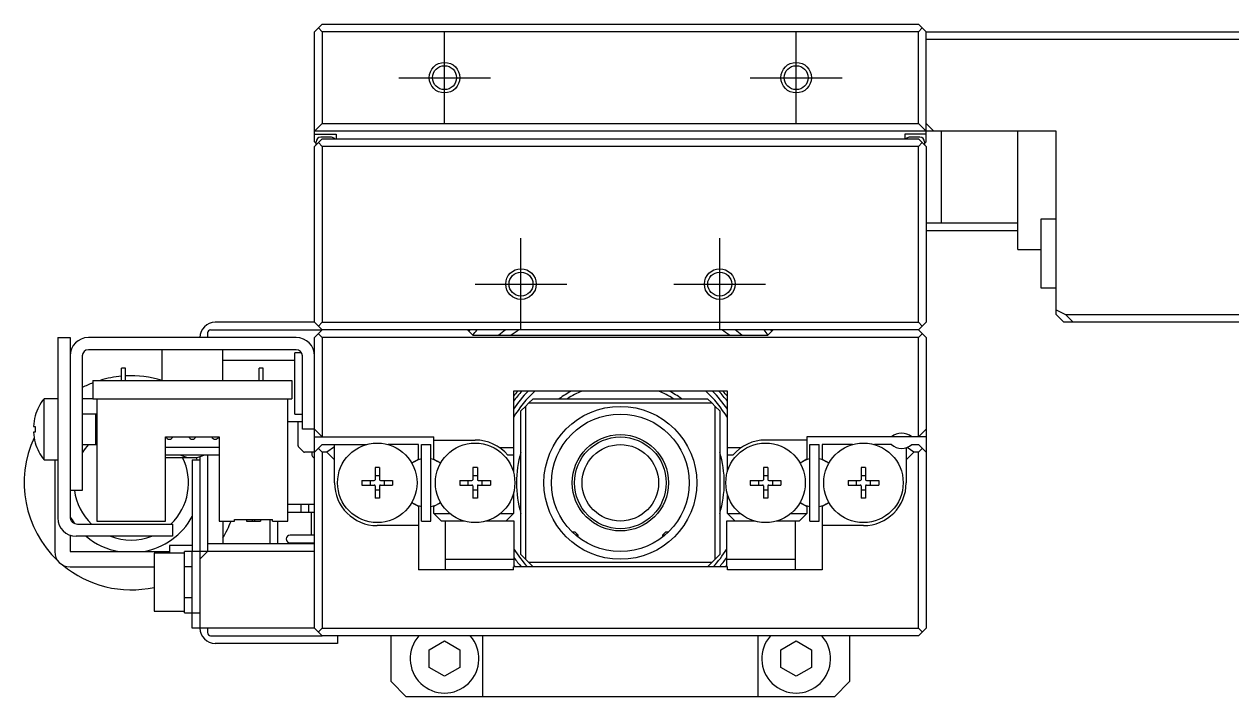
# Model space of a CAD drawing. Extents: x -1 to 673, y -8 to 381.
# Drawn here: x 84.5 to 163.5, y 333.1 to 377.1 of the extents above; entities that cross this region are included whole.
import ezdxf

# ---------------------------------------------------------------- set-up
doc = ezdxf.new("R2010")
doc.units = 0
doc.header["$LTSCALE"] = 0.5
doc.linetypes.add('CENTER', pattern=[50.8, 31.75, -6.35, 6.35, -6.35])
for name, color, linetype in [('MSM_CENTER', 1, 'CENTER'), ('MSM_CONTINUOUS', 7, 'CONTINUOUS'), ('MSM_NARROW', 5, 'CONTINUOUS')]:
    doc.layers.add(name, color=color, linetype=linetype)

msp = doc.modelspace()

# ---------------------------------------------------------------- linework, layer by layer
at = {"layer": 'MSM_CENTER'}
for p, q in [((111.972, 370.645), (111.972, 376.645)), ((134.972, 370.645), (134.972, 376.645)), ((108.972, 373.645), (114.972, 373.645)), ((131.972, 373.645), (137.972, 373.645)), ((116.972, 357.145), (116.972, 363.145)), ((129.972, 357.145), (129.972, 363.145)), ((113.972, 360.145), (119.972, 360.145)), ((126.972, 360.145), (132.972, 360.145))]:
    msp.add_line(p, q, dxfattribs=at)
at = {"layer": 'MSM_CONTINUOUS'}
for p, q in [((103.972, 377.145), (103.472, 376.645)), ((103.972, 376.645), (103.722, 376.895)), ((103.972, 377.145), (142.972, 377.145)), ((143.472, 376.645), (142.972, 377.145)), ((143.222, 376.895), (142.972, 376.645)), ((103.472, 369.445), (103.472, 376.645)), ((103.972, 376.645), (103.972, 370.645)), ((142.972, 376.645), (103.972, 376.645)), ((142.972, 370.645), (142.972, 376.645)), ((143.472, 376.645), (165.472, 376.645)), ((143.472, 369.445), (143.472, 376.645)), ((165.472, 376.145), (143.472, 376.145)), ((103.472, 370.145), (103.972, 370.645)), ((103.972, 370.645), (142.972, 370.645)), ((142.972, 370.645), (143.472, 370.145)), ((143.972, 370.145), (143.472, 370.645)), ((151.972, 370.145), (103.472, 370.145)), ((103.472, 369.945), (104.872, 369.945)), ((104.572, 369.745), (103.872, 369.745)), ((104.872, 369.945), (104.872, 369.645)), ((143.472, 369.945), (142.072, 369.945)), ((142.072, 369.945), (142.072, 369.645)), ((143.072, 369.745), (142.372, 369.745)), ((144.472, 364.145), (144.472, 370.145)), ((149.472, 362.395), (149.472, 370.145)), ((151.972, 358.145), (151.972, 370.145)), ((103.972, 369.645), (103.472, 369.145)), ((103.572, 369.345), (103.472, 369.445)), ((103.472, 357.645), (103.472, 369.145)), ((103.572, 369.245), (103.572, 369.445)), ((103.972, 369.145), (103.722, 369.395)), ((103.972, 369.645), (142.972, 369.645)), ((142.972, 369.145), (103.972, 369.145)), ((103.972, 369.145), (103.972, 357.645)), ((143.472, 369.145), (142.972, 369.645)), ((143.222, 369.395), (142.972, 369.145)), ((142.972, 357.645), (142.972, 369.145)), ((143.372, 369.445), (143.372, 369.245)), ((143.472, 369.445), (143.372, 369.345)), ((143.472, 369.145), (143.472, 357.645)), ((150.972, 364.395), (150.972, 359.895)), ((151.972, 364.395), (150.972, 364.395)), ((143.472, 364.145), (149.472, 364.145)), ((143.472, 363.645), (149.472, 363.645)), ((149.472, 362.395), (150.972, 362.395)), ((150.972, 359.895), (151.972, 359.895)), ((151.972, 358.451), (152.585, 358.145)), ((152.472, 357.645), (151.972, 358.145)), ((152.585, 358.145), (165.472, 358.145)), ((152.585, 358.145), (153.085, 357.645)), ((96.672, 357.145), (103.972, 357.145)), ((103.472, 357.645), (96.972, 357.645)), ((103.472, 357.645), (103.972, 357.145)), ((103.972, 357.145), (103.472, 356.645)), ((103.722, 357.395), (103.972, 357.645)), ((103.972, 357.645), (142.972, 357.645)), ((142.972, 357.145), (103.972, 357.145)), ((113.472, 357.145), (113.822, 356.795)), ((133.122, 356.795), (133.472, 357.145)), ((142.972, 357.645), (143.222, 357.395)), ((142.972, 357.145), (143.472, 357.645)), ((142.972, 357.145), (143.472, 356.645)), ((165.472, 357.645), (152.472, 357.645)), ((86.672, 356.645), (87.472, 356.645)), ((86.672, 356.645), (86.672, 344.845)), ((87.472, 356.645), (87.472, 344.945)), ((102.272, 356.645), (88.672, 356.645)), ((96.472, 356.945), (96.472, 356.645)), ((103.472, 337.645), (103.472, 356.645)), ((103.972, 356.645), (103.722, 356.895)), ((103.972, 356.645), (103.972, 350.145)), ((142.972, 356.645), (103.972, 356.645)), ((113.822, 356.795), (133.122, 356.795)), ((143.222, 356.895), (142.972, 356.645)), ((142.972, 350.145), (142.972, 356.645)), ((143.472, 356.645), (143.472, 337.645)), ((102.272, 355.845), (88.672, 355.845)), ((93.472, 355.845), (93.472, 353.845)), ((97.472, 353.845), (97.472, 355.845)), ((102.172, 351.645), (102.172, 355.645)), ((102.619, 355.645), (102.172, 355.645)), ((88.272, 355.445), (88.272, 346.645)), ((102.172, 355.145), (97.472, 355.145)), ((102.672, 350.645), (102.672, 355.445)), ((90.847, 353.845), (90.847, 354.645)), ((91.097, 354.645), (90.847, 354.645)), ((91.097, 353.845), (91.097, 354.645)), ((100.097, 354.645), (99.847, 354.645)), ((99.847, 353.845), (99.847, 354.645)), ((100.097, 353.845), (100.097, 354.645)), ((88.972, 353.845), (88.972, 352.645)), ((88.972, 353.845), (101.972, 353.845)), ((101.972, 353.845), (101.972, 352.645)), ((130.472, 353.145), (116.472, 353.145)), ((116.472, 353.145), (116.472, 347.859)), ((130.472, 347.859), (130.472, 353.145)), ((85.774, 348.645), (85.774, 352.645)), ((86.672, 352.645), (85.774, 352.645)), ((88.972, 352.645), (88.272, 352.645)), ((88.972, 352.645), (101.972, 352.645)), ((89.222, 352.645), (89.222, 344.645)), ((101.722, 344.645), (101.722, 352.645)), ((117.472, 352.345), (117.272, 352.145)), ((117.472, 352.345), (117.772, 352.645)), ((129.472, 352.345), (117.472, 352.345)), ((117.772, 352.645), (129.172, 352.645)), ((129.172, 352.645), (129.472, 352.345)), ((129.672, 352.145), (129.472, 352.345)), ((89.172, 351.645), (88.273, 351.645)), ((89.222, 351.645), (89.172, 351.645)), ((89.172, 349.645), (89.172, 351.645)), ((89.222, 351.595), (89.172, 351.645)), ((102.172, 351.645), (102.672, 351.645)), ((116.972, 351.845), (117.272, 352.145)), ((116.972, 342.445), (116.972, 351.845)), ((117.272, 352.145), (117.272, 342.145)), ((129.672, 342.145), (129.672, 352.145)), ((129.672, 352.145), (129.972, 351.845)), ((129.972, 351.845), (129.972, 342.445)), ((85.083, 350.825), (85.203, 350.825)), ((85.198, 351.534), (85.203, 351.532)), ((85.203, 350.825), (85.203, 350.465)), ((101.722, 351.145), (102.672, 351.145)), ((102.392, 349.569), (102.392, 351.145)), ((85.203, 350.465), (85.083, 350.465)), ((93.722, 350.145), (97.222, 350.145)), ((93.722, 344.645), (93.722, 350.145)), ((97.222, 350.145), (97.222, 344.645)), ((103.472, 350.645), (102.672, 350.645)), ((103.472, 350.645), (103.972, 350.145)), ((103.472, 350.145), (111.272, 350.145)), ((111.272, 348.695), (111.272, 350.145)), ((143.472, 350.145), (135.672, 350.145)), ((135.672, 350.145), (135.672, 348.695)), ((142.972, 350.145), (143.472, 350.645)), ((85.203, 349.759), (85.198, 349.757)), ((88.273, 349.645), (89.172, 349.645)), ((89.172, 349.645), (89.222, 349.695)), ((97.222, 349.445), (93.722, 349.445)), ((102.743, 349.177), (102.422, 349.498)), ((103.972, 349.645), (103.472, 349.145)), ((103.972, 349.145), (103.722, 349.395)), ((103.972, 349.645), (106.858, 349.645)), ((104.772, 349.499), (104.272, 349.145)), ((104.772, 347.145), (104.772, 349.645)), ((110.272, 349.645), (108.287, 349.645)), ((110.272, 348.696), (110.272, 349.645)), ((110.472, 344.645), (110.472, 349.645)), ((110.472, 349.645), (111.072, 349.645)), ((111.072, 344.645), (111.072, 349.645)), ((111.272, 349.945), (113.972, 349.945)), ((115.569, 349.445), (116.472, 349.445)), ((130.472, 349.445), (131.376, 349.445)), ((135.672, 349.945), (132.972, 349.945)), ((135.872, 344.645), (135.872, 349.645)), ((135.872, 349.645), (136.472, 349.645)), ((136.472, 344.645), (136.472, 349.645)), ((138.658, 349.645), (136.672, 349.645)), ((136.672, 349.645), (136.672, 348.696)), ((141.211, 349.645), (140.087, 349.645)), ((142.172, 349.441), (142.172, 347.145)), ((142.672, 349.145), (142.227, 349.46)), ((142.534, 349.645), (142.972, 349.645)), ((142.972, 349.645), (143.472, 349.145)), ((143.222, 349.395), (142.972, 349.145)), ((85.774, 348.645), (86.672, 348.645)), ((86.472, 348.645), (86.472, 342.645)), ((97.222, 348.945), (93.722, 348.945)), ((93.722, 348.795), (95.472, 348.795)), ((95.472, 348.645), (95.972, 348.645)), ((95.472, 348.645), (95.472, 342.645)), ((95.972, 348.859), (95.972, 337.645)), ((96.472, 348.945), (96.472, 342.645)), ((103.472, 349.148), (102.814, 349.148)), ((103.282, 349.148), (103.282, 349.038)), ((104.272, 349.145), (103.972, 349.145)), ((103.972, 349.145), (103.972, 337.645)), ((104.272, 349.145), (104.772, 348.645)), ((110.012, 348.546), (110.272, 348.696)), ((111.272, 348.695), (111.496, 348.566)), ((116.472, 348.945), (116.117, 348.945)), ((130.828, 348.945), (130.472, 348.945)), ((135.672, 348.695), (135.449, 348.566)), ((136.672, 348.696), (136.932, 348.546)), ((142.172, 348.645), (142.672, 349.145)), ((142.972, 349.145), (142.672, 349.145)), ((142.972, 337.645), (142.972, 349.145)), ((107.717, 348.145), (107.427, 348.145)), ((107.427, 348.145), (107.427, 347.35)), ((107.427, 347.615), (107.717, 347.615)), ((107.717, 348.145), (107.717, 347.35)), ((114.117, 348.145), (113.827, 348.145)), ((113.827, 348.145), (113.827, 347.35)), ((113.827, 347.615), (114.117, 347.615)), ((114.117, 348.145), (114.117, 347.35)), ((133.117, 348.145), (132.827, 348.145)), ((132.827, 348.145), (132.827, 347.35)), ((132.827, 347.615), (133.117, 347.615)), ((133.117, 348.145), (133.117, 347.35)), ((139.517, 348.145), (139.227, 348.145)), ((139.227, 348.145), (139.227, 347.35)), ((139.227, 347.615), (139.517, 347.615)), ((139.517, 348.145), (139.517, 347.35)), ((106.572, 347.29), (107.367, 347.29)), ((106.572, 347.29), (106.572, 347)), ((106.572, 347), (107.367, 347)), ((107.102, 347.29), (107.102, 347)), ((107.427, 346.94), (107.427, 346.145)), ((107.717, 346.94), (107.717, 346.145)), ((107.777, 347.29), (108.572, 347.29)), ((107.777, 347), (108.572, 347)), ((108.043, 347), (108.043, 347.29)), ((108.572, 347.29), (108.572, 347)), ((112.972, 347.29), (113.767, 347.29)), ((112.972, 347.29), (112.972, 347)), ((112.972, 347), (113.767, 347)), ((113.502, 347.29), (113.502, 347)), ((113.827, 346.94), (113.827, 346.145)), ((114.117, 346.94), (114.117, 346.145)), ((114.177, 347.29), (114.972, 347.29)), ((114.177, 347), (114.972, 347)), ((114.443, 347), (114.443, 347.29)), ((114.972, 347.29), (114.972, 347)), ((131.972, 347.29), (132.767, 347.29)), ((131.972, 347.29), (131.972, 347)), ((131.972, 347), (132.767, 347)), ((132.502, 347.29), (132.502, 347)), ((132.827, 346.94), (132.827, 346.145)), ((133.117, 346.94), (133.117, 346.145)), ((133.177, 347.29), (133.972, 347.29)), ((133.177, 347), (133.972, 347)), ((133.443, 347), (133.443, 347.29)), ((133.972, 347.29), (133.972, 347)), ((138.372, 347.29), (139.167, 347.29)), ((138.372, 347.29), (138.372, 347)), ((138.372, 347), (139.167, 347)), ((138.902, 347.29), (138.902, 347)), ((139.227, 346.94), (139.227, 346.145)), ((139.517, 346.94), (139.517, 346.145)), ((139.577, 347.29), (140.372, 347.29)), ((139.577, 347), (140.372, 347)), ((139.843, 347), (139.843, 347.29)), ((140.372, 347.29), (140.372, 347)), ((88.272, 346.645), (87.472, 346.645)), ((107.427, 346.675), (107.717, 346.675)), ((107.717, 346.145), (107.427, 346.145)), ((113.827, 346.675), (114.117, 346.675)), ((114.117, 346.145), (113.827, 346.145)), ((116.472, 346.431), (116.472, 345.145)), ((130.472, 345.145), (130.472, 346.431)), ((132.827, 346.675), (133.117, 346.675)), ((133.117, 346.145), (132.827, 346.145)), ((139.227, 346.675), (139.517, 346.675)), ((139.517, 346.145), (139.227, 346.145)), ((103.472, 345.72), (101.722, 345.72)), ((102.574, 345.72), (102.574, 345.22)), ((103.072, 345.72), (103.072, 345.22)), ((110.272, 345.595), (110.012, 345.745)), ((110.272, 345.595), (110.272, 341.445)), ((111.569, 345.766), (111.272, 345.595)), ((111.272, 345.145), (111.272, 345.595)), ((135.376, 345.766), (135.672, 345.595)), ((135.672, 345.595), (135.672, 345.145)), ((136.932, 345.745), (136.672, 345.595)), ((136.672, 345.595), (136.672, 341.445)), ((87.972, 344.445), (94.172, 344.445)), ((89.222, 344.645), (93.722, 344.645)), ((94.172, 344.445), (94.172, 343.645)), ((97.222, 344.645), (98.222, 344.645)), ((97.472, 344.645), (97.472, 343.145)), ((98.222, 344.645), (98.222, 344.745)), ((98.222, 344.745), (100.722, 344.745)), ((99.022, 344.745), (99.022, 344.645)), ((99.022, 344.645), (99.922, 344.645)), ((99.397, 344.745), (99.397, 344.645)), ((99.547, 344.745), (99.547, 344.645)), ((99.922, 344.745), (99.922, 344.645)), ((100.572, 343.145), (100.572, 344.745)), ((100.722, 344.645), (100.722, 344.745)), ((100.722, 344.645), (101.722, 344.645)), ((101.072, 343.145), (101.072, 344.645)), ((101.722, 345.22), (103.472, 345.22)), ((103.272, 343.72), (103.272, 345.22)), ((110.472, 344.645), (111.072, 344.645)), ((111.272, 345.145), (112.311, 345.145)), ((111.772, 344.645), (111.272, 345.145)), ((113.258, 344.645), (111.772, 344.645)), ((112.022, 344.645), (112.022, 341.445)), ((116.522, 344.645), (114.687, 344.645)), ((115.634, 345.145), (116.472, 345.145)), ((116.472, 345.145), (115.972, 344.645)), ((116.522, 341.645), (116.522, 344.645)), ((132.258, 344.645), (130.422, 344.645)), ((130.422, 344.645), (130.422, 341.645)), ((130.972, 344.645), (130.472, 345.145)), ((130.472, 345.145), (131.311, 345.145)), ((135.172, 344.645), (133.687, 344.645)), ((134.634, 345.145), (135.672, 345.145)), ((134.922, 341.445), (134.922, 344.645)), ((135.672, 345.145), (135.172, 344.645)), ((135.872, 344.645), (136.472, 344.645)), ((87.472, 343.714), (87.472, 342.645)), ((103.472, 343.72), (101.872, 343.72)), ((110.272, 344.345), (107.572, 344.345)), ((120.309, 343.945), (120.497, 343.945)), ((120.722, 343.72), (120.497, 343.945)), ((120.722, 343.72), (120.554, 343.72)), ((120.722, 343.583), (120.722, 343.72)), ((126.447, 343.945), (126.222, 343.72)), ((126.391, 343.72), (126.222, 343.72)), ((126.222, 343.72), (126.222, 343.583)), ((126.447, 343.945), (126.636, 343.945)), ((139.372, 344.345), (136.672, 344.345)), ((94.172, 343.645), (87.872, 343.645)), ((93.972, 343.045), (93.972, 342.545)), ((95.472, 343.045), (93.972, 343.045)), ((103.472, 343.145), (96.472, 343.145)), ((101.872, 343.22), (103.472, 343.22)), ((103.272, 343.145), (103.272, 343.22)), ((126.222, 343.583), (126.222, 343.583)), ((87.472, 342.645), (93.972, 342.645)), ((92.972, 342.545), (92.972, 338.745)), ((94.972, 342.545), (92.972, 342.545)), ((94.972, 338.645), (94.972, 342.645)), ((103.472, 342.645), (94.972, 342.645)), ((95.472, 338.645), (95.472, 342.645)), ((95.972, 342.145), (96.472, 342.645)), ((112.022, 342.145), (116.522, 342.145)), ((117.272, 342.145), (116.972, 342.445)), ((117.272, 342.145), (117.472, 341.945)), ((129.472, 341.945), (129.672, 342.145)), ((129.972, 342.445), (129.672, 342.145)), ((130.422, 342.145), (134.922, 342.145)), ((87.472, 341.645), (92.972, 341.645)), ((95.472, 341.645), (94.972, 341.645)), ((116.472, 341.445), (110.272, 341.445)), ((116.472, 341.445), (116.472, 341.645)), ((130.472, 341.645), (116.472, 341.645)), ((117.772, 341.645), (117.472, 341.945)), ((117.472, 341.945), (129.472, 341.945)), ((129.472, 341.945), (129.172, 341.645)), ((130.472, 341.445), (130.472, 341.645)), ((136.672, 341.445), (130.472, 341.445)), ((94.972, 339.645), (95.472, 339.645)), ((92.972, 338.745), (94.972, 338.745)), ((94.972, 338.645), (95.972, 338.645)), ((95.472, 337.645), (95.472, 338.645)), ((103.472, 337.645), (95.472, 337.645)), ((96.472, 337.645), (96.472, 337.345)), ((103.472, 337.645), (103.972, 337.145)), ((103.722, 337.395), (103.972, 337.645)), ((103.972, 337.645), (142.972, 337.645)), ((143.472, 337.645), (142.972, 337.145)), ((142.972, 337.645), (143.222, 337.395)), ((96.672, 337.145), (103.972, 337.145)), ((104.972, 336.645), (96.972, 336.645)), ((142.972, 337.145), (103.972, 337.145)), ((104.972, 337.145), (104.972, 336.645)), ((108.472, 334.145), (108.472, 337.145)), ((110.972, 336.223), (111.972, 336.8)), ((111.972, 336.8), (112.972, 336.223)), ((114.472, 333.145), (114.472, 337.145)), ((132.472, 337.145), (132.472, 333.145)), ((133.972, 336.223), (134.972, 336.8)), ((134.972, 336.8), (135.972, 336.223)), ((138.472, 337.145), (138.472, 334.145)), ((110.972, 335.068), (110.972, 336.223)), ((112.972, 336.223), (112.972, 335.068)), ((133.972, 335.068), (133.972, 336.223)), ((135.972, 336.223), (135.972, 335.068)), ((111.972, 334.491), (110.972, 335.068)), ((112.972, 335.068), (111.972, 334.491)), ((134.972, 334.491), (133.972, 335.068)), ((135.972, 335.068), (134.972, 334.491)), ((108.472, 334.145), (109.472, 333.145)), ((137.472, 333.145), (138.472, 334.145)), ((114.472, 333.145), (109.472, 333.145)), ((132.472, 333.145), (114.472, 333.145)), ((137.472, 333.145), (132.472, 333.145))]:
    msp.add_line(p, q, dxfattribs=at)
for centre, radius in [((111.972, 373.645), 0.783), ((134.972, 373.645), 0.783), ((116.972, 360.145), 0.783), ((129.972, 360.145), 0.783), ((123.472, 347.145), 5), ((123.472, 347.145), 4.5), ((123.472, 347.145), 3.15), ((123.472, 347.145), 3), ((107.572, 347.145), 2.6), ((113.972, 347.145), 2.6), ((132.972, 347.145), 2.6), ((139.372, 347.145), 2.6)]:
    msp.add_circle(centre, radius, dxfattribs=at)
for centre, radius, start, end in [((103.872, 369.445), 0.3, 90, 180), ((104.572, 369.445), 0.3, 41.81032, 90), ((142.372, 369.445), 0.3, 90, 138.18968), ((143.072, 369.445), 0.3, 0, 90), ((96.972, 356.645), 1, 90, 180), ((96.672, 356.945), 0.2, 90, 180), ((111.972, 358.645), 2.25, 314.99998, 318.18965), ((111.972, 358.645), 2.6, 314.99998, 324.76556), ((123.472, 347.145), 12.5, 126.8699, 129.46618), ((123.472, 347.145), 12, 123.55732, 126.47016), ((123.472, 347.145), 12, 53.52984, 56.44268), ((123.472, 347.145), 12.5, 50.53382, 53.1301), ((134.972, 358.645), 2.6, 215.23444, 225.00002), ((134.972, 358.645), 2.25, 221.81035, 225.00002), ((88.672, 355.445), 1.2, 90, 180), ((102.272, 355.445), 1.2, 0, 90), ((88.672, 355.445), 0.4, 90, 180), ((102.272, 355.445), 0.4, 0, 90), ((91.472, 347.145), 7, 95.12252, 106.83501), ((91.472, 347.145), 7, 73.16499, 93.07086), ((91.472, 347.145), 7, 110.92483, 117.20289), ((123.472, 347.145), 8.2, 132.97028, 148.61185), ((123.472, 347.145), 9, 138.18968, 141.05756), ((123.472, 347.145), 8.8, 137.01411, 142.69821), ((123.472, 347.145), 8.5, 135.09913, 145.43968), ((123.472, 347.145), 6.8, 118.07249, 126.01885), ((123.472, 347.145), 6.5, 112.61986, 122.20423), ((123.472, 347.145), 6.5, 57.79577, 67.38014), ((123.472, 347.145), 6.8, 53.98115, 61.92751), ((123.472, 347.145), 8.2, 31.38815, 47.02972), ((123.472, 347.145), 8.5, 34.56032, 44.90087), ((123.472, 347.145), 8.8, 37.30179, 42.98589), ((123.472, 347.145), 9, 38.94244, 41.81032), ((88.272, 350.645), 3.2, 141.31781, 163.87747), ((88.272, 350.645), 3.195, 163.89329, 176.77029), ((91.472, 347.145), 7, 155.06398, 226.5758), ((88.272, 350.645), 3.195, 183.22971, 196.10671), ((93.972, 350.245), 0.25, 203.57818, 336.42182), ((95.472, 350.245), 0.25, 203.57818, 336.42182), ((96.972, 350.245), 0.25, 203.57818, 336.42182), ((141.872, 349.395), 1, 48.59038, 131.40962), ((88.272, 350.645), 3.2, 196.12253, 218.68219), ((91.472, 347.145), 3.75, 138.18971, 148.57609), ((102.492, 349.569), 0.1, 180, 225), ((113.972, 347.145), 2.8, 40.0052, 89.99998), ((132.972, 347.145), 2.8, 90, 139.99479), ((141.872, 350.395), 1, 228.59038, 311.40961), ((91.472, 347.145), 3.75, 313.9455, 26.10386), ((95.472, 350.795), 2, 247.66835, 292.33165), ((91.472, 347.145), 4.57, 19.16122, 21.38494), ((102.814, 349.248), 0.1, 225, 270), ((103.612, 349.038), 0.33, 180, 244.89728), ((110.887, 347.03), 1.75, 120, 127.00597), ((110.772, 347.145), 1.587, 100.89305, 126.19722), ((110.772, 347.145), 1.587, 53.80278, 79.10695), ((110.657, 347.03), 1.75, 52.99403, 61.37827), ((123.472, 347.145), 6.8, 162.91742, 197.08258), ((123.472, 347.145), 6.8, 342.91742, 17.08258), ((136.287, 347.03), 1.75, 118.62173, 127.00597), ((136.172, 347.145), 1.587, 100.89305, 126.19722), ((136.172, 347.145), 1.587, 53.80278, 79.10695), ((136.057, 347.03), 1.75, 52.99403, 60), ((107.572, 347.145), 2.8, 180, 270), ((107.367, 347.35), 0.06, 270, 0), ((107.367, 346.94), 0.06, 0, 90), ((107.777, 347.35), 0.06, 180, 270), ((107.777, 346.94), 0.06, 90, 180), ((113.767, 347.35), 0.06, 270, 0), ((113.767, 346.94), 0.06, 0, 90), ((114.177, 347.35), 0.06, 180, 270), ((114.177, 346.94), 0.06, 90, 180), ((132.767, 347.35), 0.06, 270, 0), ((132.767, 346.94), 0.06, 0, 90), ((133.177, 347.35), 0.06, 180, 270), ((133.177, 346.94), 0.06, 90, 180), ((139.167, 347.35), 0.06, 270, 0), ((139.167, 346.94), 0.06, 0, 90), ((139.372, 347.145), 2.8, 270, 0), ((139.577, 347.35), 0.06, 180, 270), ((139.577, 346.94), 0.06, 90, 180), ((91.472, 347.145), 3.75, 187.66227, 226.0545), ((110.887, 347.26), 1.75, 232.99403, 240), ((110.772, 347.145), 1.587, 233.80278, 259.10695), ((110.772, 347.145), 1.587, 280.89305, 306.19722), ((110.657, 347.26), 1.75, 301.37827, 307.00597), ((136.287, 347.26), 1.75, 232.99403, 238.62173), ((136.172, 347.145), 1.587, 233.80278, 259.10695), ((136.172, 347.145), 1.587, 280.89305, 306.19722), ((136.057, 347.26), 1.75, 300, 307.00597), ((87.872, 344.845), 1.2, 180, 270), ((87.972, 344.945), 0.5, 180, 270), ((91.472, 347.145), 4.57, 208.92543, 215.37919), ((91.472, 347.145), 4.57, 280.04117, 331.07731), ((91.472, 347.145), 7, 328.99728, 339.07516), ((101.872, 343.47), 0.25, 90, 270), ((91.472, 347.145), 4.57, 229.98397, 259.95883), ((91.472, 347.145), 3.75, 248.96057, 291.03941), ((87.472, 342.645), 1, 180, 270), ((123.472, 347.145), 8.2, 212.05263, 222.12356), ((123.472, 347.145), 8.5, 215.15006, 220.32021), ((123.472, 347.145), 8.2, 317.87644, 327.94737), ((123.472, 347.145), 8.5, 319.67978, 324.84994), ((91.472, 347.145), 7, 230.15712, 282.37363), ((123.472, 347.145), 8.8, 217.83572, 218.68219), ((123.472, 347.145), 8.8, 321.31781, 322.16428), ((96.972, 337.645), 1, 180, 270), ((96.672, 337.345), 0.2, 180, 270), ((111.972, 335.645), 2.25, 138.18972, 41.81026), ((134.972, 335.645), 2.25, 138.18972, 41.81026)]:
    msp.add_arc(centre, radius, start, end, dxfattribs=at)
at = {"layer": 'MSM_NARROW'}
msp.add_line((126.222, 343.583), (126.222, 343.583), dxfattribs=at)
for centre, radius in [((111.972, 373.645), 1), ((134.972, 373.645), 1), ((116.972, 360.145), 1), ((129.972, 360.145), 1), ((123.472, 347.145), 2.5)]:
    msp.add_circle(centre, radius, dxfattribs=at)

doc.saveas('drawing.dxf')
